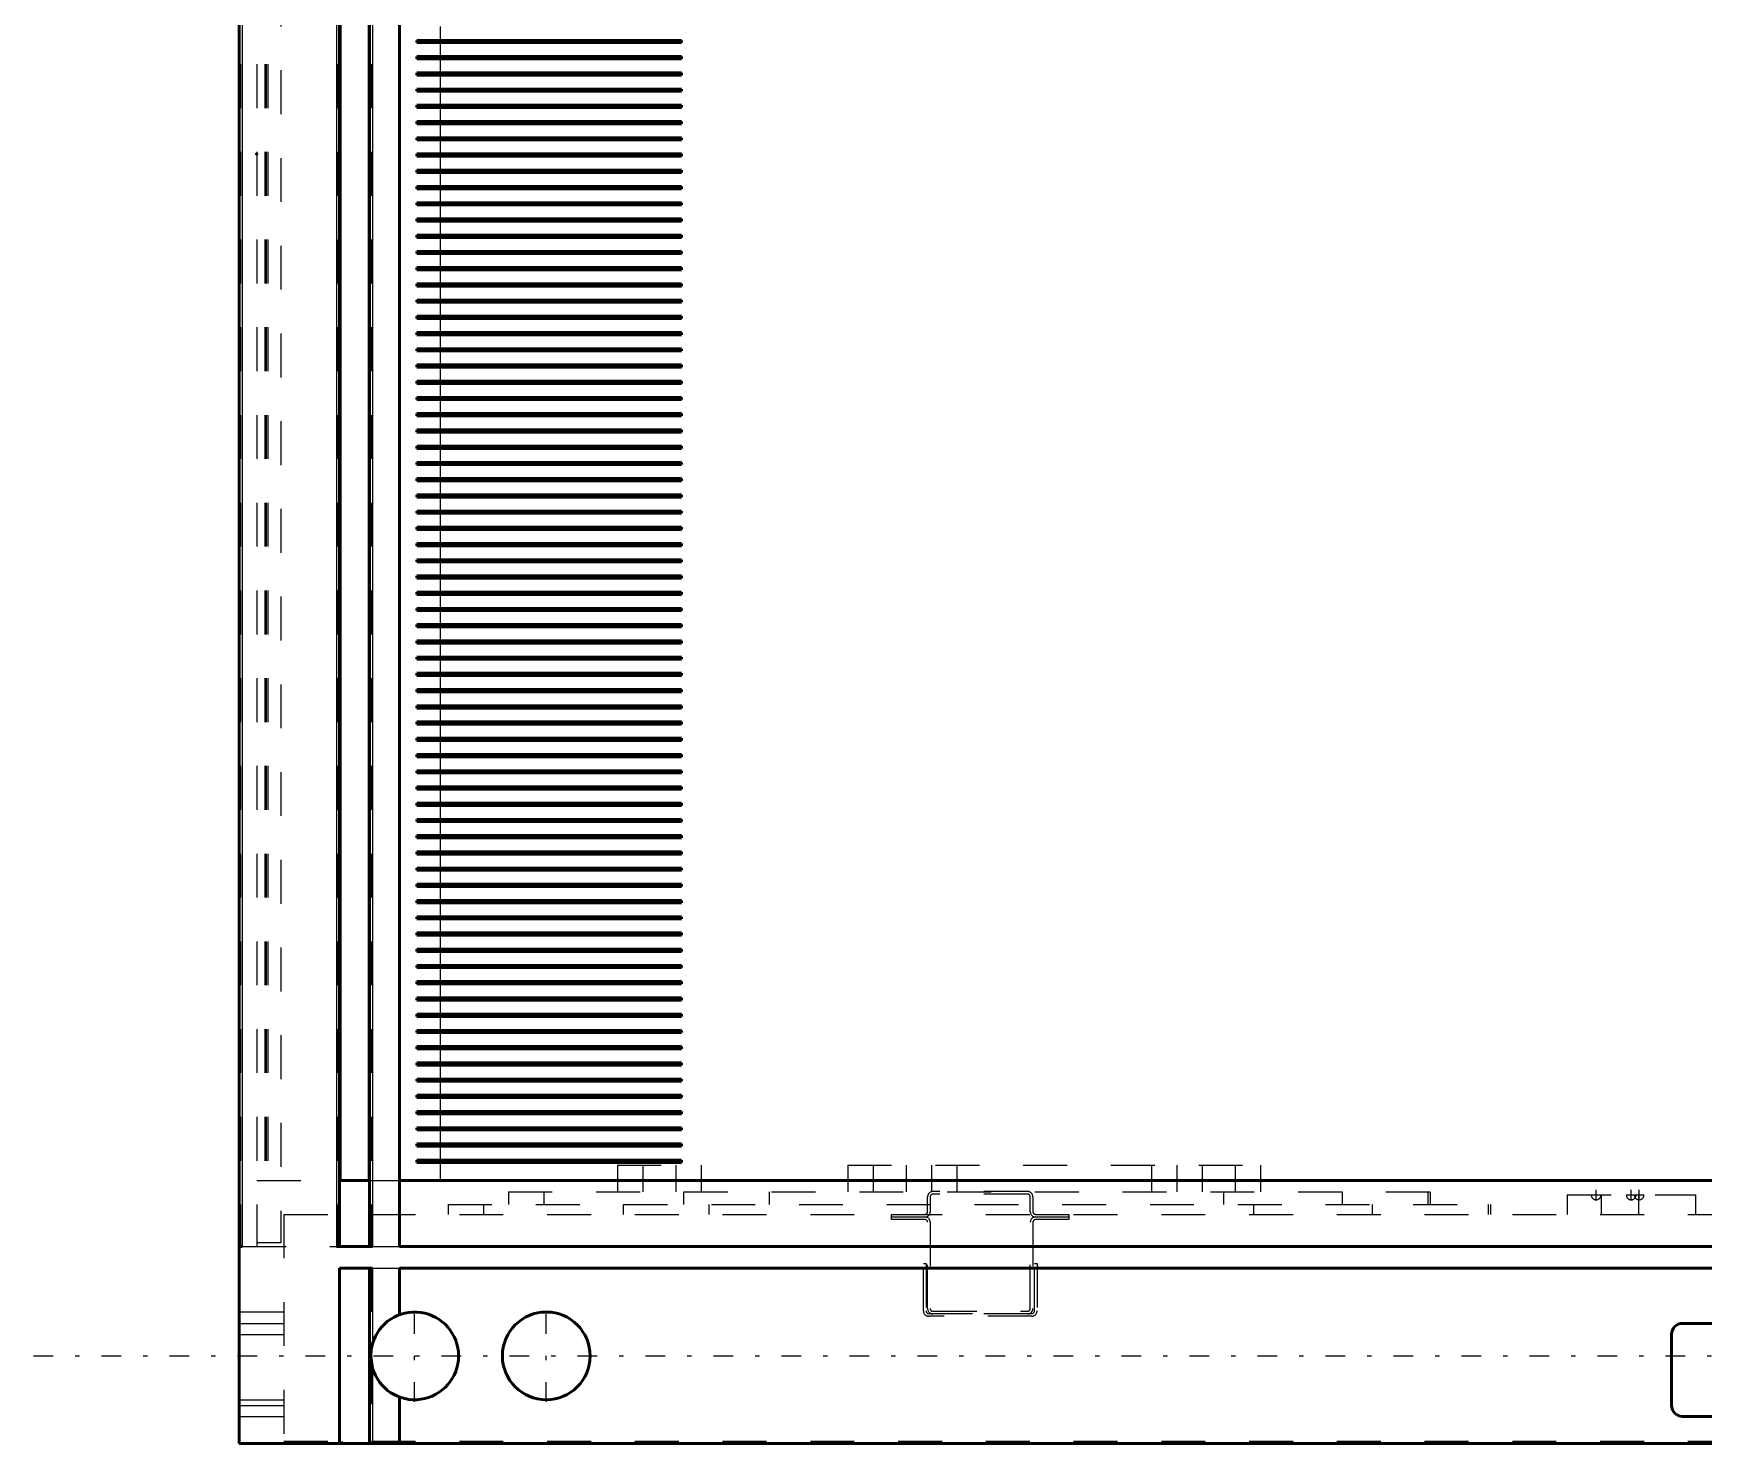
# Model space of a CAD drawing. Header units: inches. Extents: x -52 to 61, y -7 to 65.
# Drawn here: x -51.59 to -13.52, y 0 to 32.15 of the extents above; entities that cross this region are included whole.
import ezdxf

# ---------------------------------------------------------------- set-up
doc = ezdxf.new("R2010")
doc.units = ezdxf.units.IN
doc.header["$MEASUREMENT"] = 0
doc.linetypes.add('Center', pattern=[1.5, 0.45, -0.5, 0.05, -0.5])
doc.linetypes.add('Dashed', pattern=[2, 1, -1])
for name, color, linetype, lineweight in [('2d ConnectionPoints', 7, 'Continuous', 50), ('AM_0', 7, 'Continuous', 50), ('AM_4', 3, 'Continuous', 25), ('AM_7', 7, 'Center', 25), ('AM_9', 6, 'Dashed', 25)]:
    doc.layers.add(name, color=color, linetype=linetype, lineweight=lineweight)

msp = doc.modelspace()

# ---------------------------------------------------------------- linework, layer by layer
at = {"layer": '2d ConnectionPoints'}
msp.add_point((-46.497, 29.4), dxfattribs=at)
at = {"layer": 'AM_0'}
for p, q in [((-46.898, 57.45), (-46.898, 0)), ((-44.613, 57.45), (-44.613, 4.492)), ((-43.927, 57.45), (-43.927, 4.492)), ((-43.246, 57.45), (-43.246, 4.492)), ((-36.815, 31.992), (-42.849, 31.992)), ((-42.849, 31.992), (-42.849, 31.941)), ((-36.815, 31.941), (-36.815, 31.992)), ((-42.849, 31.941), (-36.815, 31.941)), ((-36.815, 31.622), (-42.849, 31.622)), ((-42.849, 31.622), (-42.849, 31.571)), ((-36.815, 31.571), (-36.815, 31.622)), ((-42.849, 31.571), (-36.815, 31.571)), ((-36.815, 31.252), (-42.849, 31.252)), ((-42.849, 31.252), (-42.849, 31.201)), ((-36.815, 31.201), (-36.815, 31.252)), ((-42.849, 31.201), (-36.815, 31.201)), ((-36.815, 30.882), (-42.849, 30.882)), ((-42.849, 30.882), (-42.849, 30.831)), ((-36.815, 30.831), (-36.815, 30.882)), ((-42.849, 30.831), (-36.815, 30.831)), ((-36.815, 30.512), (-42.849, 30.512)), ((-42.849, 30.512), (-42.849, 30.461)), ((-42.849, 30.461), (-36.815, 30.461)), ((-36.815, 30.461), (-36.815, 30.512)), ((-36.815, 30.142), (-42.849, 30.142)), ((-42.849, 30.142), (-42.849, 30.091)), ((-42.849, 30.091), (-36.815, 30.091)), ((-36.815, 30.091), (-36.815, 30.142)), ((-36.815, 29.772), (-42.849, 29.772)), ((-42.849, 29.772), (-42.849, 29.721)), ((-42.849, 29.721), (-36.815, 29.721)), ((-36.815, 29.721), (-36.815, 29.772)), ((-36.815, 29.402), (-42.849, 29.402)), ((-42.849, 29.402), (-42.849, 29.351)), ((-42.849, 29.351), (-36.815, 29.351)), ((-36.815, 29.351), (-36.815, 29.402)), ((-36.815, 29.032), (-42.849, 29.032)), ((-42.849, 29.032), (-42.849, 28.981)), ((-42.849, 28.981), (-36.815, 28.981)), ((-36.815, 28.981), (-36.815, 29.032)), ((-36.815, 28.662), (-42.849, 28.662)), ((-42.849, 28.662), (-42.849, 28.611)), ((-42.849, 28.611), (-36.815, 28.611)), ((-36.815, 28.611), (-36.815, 28.662)), ((-36.815, 28.292), (-42.849, 28.292)), ((-42.849, 28.292), (-42.849, 28.241)), ((-42.849, 28.241), (-36.815, 28.241)), ((-36.815, 28.241), (-36.815, 28.292)), ((-36.815, 27.922), (-42.849, 27.922)), ((-42.849, 27.922), (-42.849, 27.871)), ((-42.849, 27.871), (-36.815, 27.871)), ((-36.815, 27.871), (-36.815, 27.922)), ((-36.815, 27.552), (-42.849, 27.552)), ((-42.849, 27.552), (-42.849, 27.501)), ((-42.849, 27.501), (-36.815, 27.501)), ((-36.815, 27.501), (-36.815, 27.552)), ((-36.815, 27.182), (-42.849, 27.182)), ((-42.849, 27.182), (-42.849, 27.131)), ((-42.849, 27.131), (-36.815, 27.131)), ((-36.815, 27.131), (-36.815, 27.182)), ((-36.815, 26.812), (-42.849, 26.812)), ((-42.849, 26.812), (-42.849, 26.761)), ((-42.849, 26.761), (-36.815, 26.761)), ((-36.815, 26.761), (-36.815, 26.812)), ((-36.815, 26.442), (-42.849, 26.442)), ((-42.849, 26.442), (-42.849, 26.391)), ((-42.849, 26.391), (-36.815, 26.391)), ((-36.815, 26.391), (-36.815, 26.442)), ((-36.815, 26.072), (-42.849, 26.072)), ((-42.849, 26.072), (-42.849, 26.021)), ((-42.849, 26.021), (-36.815, 26.021)), ((-36.815, 26.021), (-36.815, 26.072)), ((-36.815, 25.702), (-42.849, 25.702)), ((-42.849, 25.702), (-42.849, 25.651)), ((-42.849, 25.651), (-36.815, 25.651)), ((-36.815, 25.651), (-36.815, 25.702)), ((-36.815, 25.332), (-42.849, 25.332)), ((-42.849, 25.332), (-42.849, 25.281)), ((-42.849, 25.281), (-36.815, 25.281)), ((-36.815, 25.281), (-36.815, 25.332)), ((-36.815, 24.962), (-42.849, 24.962)), ((-42.849, 24.962), (-42.849, 24.911)), ((-42.849, 24.911), (-36.815, 24.911)), ((-36.815, 24.911), (-36.815, 24.962)), ((-36.815, 24.592), (-42.849, 24.592)), ((-42.849, 24.592), (-42.849, 24.541)), ((-42.849, 24.541), (-36.815, 24.541)), ((-36.815, 24.541), (-36.815, 24.592)), ((-36.815, 24.222), (-42.849, 24.222)), ((-42.849, 24.222), (-42.849, 24.171)), ((-42.849, 24.171), (-36.815, 24.171)), ((-36.815, 24.171), (-36.815, 24.222)), ((-36.815, 23.852), (-42.849, 23.852)), ((-42.849, 23.852), (-42.849, 23.801)), ((-42.849, 23.801), (-36.815, 23.801)), ((-36.815, 23.801), (-36.815, 23.852)), ((-36.815, 23.482), (-42.849, 23.482)), ((-42.849, 23.482), (-42.849, 23.431)), ((-42.849, 23.431), (-36.815, 23.431)), ((-36.815, 23.431), (-36.815, 23.482)), ((-36.815, 23.112), (-42.849, 23.112)), ((-42.849, 23.112), (-42.849, 23.061)), ((-42.849, 23.061), (-36.815, 23.061)), ((-36.815, 23.061), (-36.815, 23.112)), ((-36.815, 22.742), (-42.849, 22.742)), ((-42.849, 22.742), (-42.849, 22.691)), ((-42.849, 22.691), (-36.815, 22.691)), ((-36.815, 22.691), (-36.815, 22.742)), ((-36.815, 22.372), (-42.849, 22.372)), ((-42.849, 22.372), (-42.849, 22.321)), ((-42.849, 22.321), (-36.815, 22.321)), ((-36.815, 22.321), (-36.815, 22.372)), ((-36.815, 22.002), (-42.849, 22.002)), ((-42.849, 22.002), (-42.849, 21.951)), ((-42.849, 21.951), (-36.815, 21.951)), ((-36.815, 21.951), (-36.815, 22.002)), ((-36.815, 21.632), (-42.849, 21.632)), ((-42.849, 21.632), (-42.849, 21.581)), ((-42.849, 21.581), (-36.815, 21.581)), ((-36.815, 21.581), (-36.815, 21.632)), ((-36.815, 21.262), (-42.849, 21.262)), ((-42.849, 21.262), (-42.849, 21.211)), ((-42.849, 21.211), (-36.815, 21.211)), ((-36.815, 21.211), (-36.815, 21.262)), ((-36.815, 20.892), (-42.849, 20.892)), ((-42.849, 20.892), (-42.849, 20.841)), ((-42.849, 20.841), (-36.815, 20.841)), ((-36.815, 20.841), (-36.815, 20.892)), ((-36.815, 20.522), (-42.849, 20.522)), ((-42.849, 20.522), (-42.849, 20.471)), ((-42.849, 20.471), (-36.815, 20.471)), ((-36.815, 20.471), (-36.815, 20.522)), ((-36.815, 20.152), (-42.849, 20.152)), ((-42.849, 20.152), (-42.849, 20.101)), ((-42.849, 20.101), (-36.815, 20.101)), ((-36.815, 20.101), (-36.815, 20.152)), ((-36.815, 19.782), (-42.849, 19.782)), ((-42.849, 19.782), (-42.849, 19.731)), ((-42.849, 19.731), (-36.815, 19.731)), ((-36.815, 19.731), (-36.815, 19.782)), ((-36.815, 19.412), (-42.849, 19.412)), ((-42.849, 19.412), (-42.849, 19.361)), ((-42.849, 19.361), (-36.815, 19.361)), ((-36.815, 19.042), (-42.849, 19.042)), ((-42.849, 19.042), (-42.849, 18.991)), ((-36.815, 19.361), (-36.815, 19.412)), ((-36.815, 18.991), (-36.815, 19.042)), ((-42.849, 18.991), (-36.815, 18.991)), ((-36.815, 18.672), (-42.849, 18.672)), ((-42.849, 18.672), (-42.849, 18.621)), ((-36.815, 18.621), (-36.815, 18.672)), ((-42.849, 18.621), (-36.815, 18.621)), ((-36.815, 18.302), (-42.849, 18.302)), ((-42.849, 18.302), (-42.849, 18.251)), ((-36.815, 18.251), (-36.815, 18.302)), ((-42.849, 18.251), (-36.815, 18.251)), ((-36.815, 17.932), (-42.849, 17.932)), ((-42.849, 17.932), (-42.849, 17.881)), ((-36.815, 17.881), (-36.815, 17.932)), ((-42.849, 17.881), (-36.815, 17.881)), ((-36.815, 17.562), (-42.849, 17.562)), ((-42.849, 17.562), (-42.849, 17.511)), ((-36.815, 17.511), (-36.815, 17.562)), ((-42.849, 17.511), (-36.815, 17.511)), ((-36.815, 17.192), (-42.849, 17.192)), ((-42.849, 17.192), (-42.849, 17.141)), ((-42.849, 17.141), (-36.815, 17.141)), ((-36.815, 17.141), (-36.815, 17.192)), ((-36.815, 16.822), (-42.849, 16.822)), ((-42.849, 16.822), (-42.849, 16.771)), ((-42.849, 16.771), (-36.815, 16.771)), ((-36.815, 16.771), (-36.815, 16.822)), ((-36.815, 16.452), (-42.849, 16.452)), ((-42.849, 16.452), (-42.849, 16.401)), ((-42.849, 16.401), (-36.815, 16.401)), ((-36.815, 16.401), (-36.815, 16.452)), ((-36.815, 16.082), (-42.849, 16.082)), ((-42.849, 16.082), (-42.849, 16.031)), ((-42.849, 16.031), (-36.815, 16.031)), ((-36.815, 16.031), (-36.815, 16.082)), ((-36.815, 15.712), (-42.849, 15.712)), ((-42.849, 15.712), (-42.849, 15.661)), ((-42.849, 15.661), (-36.815, 15.661)), ((-36.815, 15.661), (-36.815, 15.712)), ((-36.815, 15.342), (-42.849, 15.342)), ((-42.849, 15.342), (-42.849, 15.291)), ((-42.849, 15.291), (-36.815, 15.291)), ((-36.815, 15.291), (-36.815, 15.342)), ((-36.815, 14.972), (-42.849, 14.972)), ((-42.849, 14.972), (-42.849, 14.921)), ((-42.849, 14.921), (-36.815, 14.921)), ((-36.815, 14.921), (-36.815, 14.972)), ((-36.815, 14.602), (-42.849, 14.602)), ((-42.849, 14.602), (-42.849, 14.551)), ((-42.849, 14.551), (-36.815, 14.551)), ((-36.815, 14.551), (-36.815, 14.602)), ((-36.815, 14.232), (-42.849, 14.232)), ((-42.849, 14.232), (-42.849, 14.181)), ((-42.849, 14.181), (-36.815, 14.181)), ((-36.815, 14.181), (-36.815, 14.232)), ((-36.815, 13.862), (-42.849, 13.862)), ((-42.849, 13.862), (-42.849, 13.811)), ((-42.849, 13.811), (-36.815, 13.811)), ((-36.815, 13.811), (-36.815, 13.862)), ((-36.815, 13.492), (-42.849, 13.492)), ((-42.849, 13.492), (-42.849, 13.441)), ((-42.849, 13.441), (-36.815, 13.441)), ((-36.815, 13.441), (-36.815, 13.492)), ((-36.815, 13.122), (-42.849, 13.122)), ((-42.849, 13.122), (-42.849, 13.071)), ((-42.849, 13.071), (-36.815, 13.071)), ((-36.815, 13.071), (-36.815, 13.122)), ((-36.815, 12.752), (-42.849, 12.752)), ((-42.849, 12.752), (-42.849, 12.701)), ((-42.849, 12.701), (-36.815, 12.701)), ((-36.815, 12.701), (-36.815, 12.752)), ((-36.815, 12.382), (-42.849, 12.382)), ((-42.849, 12.382), (-42.849, 12.331)), ((-42.849, 12.331), (-36.815, 12.331)), ((-36.815, 12.331), (-36.815, 12.382)), ((-36.815, 12.012), (-42.849, 12.012)), ((-42.849, 12.012), (-42.849, 11.961)), ((-42.849, 11.961), (-36.815, 11.961)), ((-36.815, 11.961), (-36.815, 12.012)), ((-36.815, 11.642), (-42.849, 11.642)), ((-42.849, 11.642), (-42.849, 11.591)), ((-42.849, 11.591), (-36.815, 11.591)), ((-36.815, 11.591), (-36.815, 11.642)), ((-36.815, 11.272), (-42.849, 11.272)), ((-42.849, 11.272), (-42.849, 11.221)), ((-42.849, 11.221), (-36.815, 11.221)), ((-36.815, 11.221), (-36.815, 11.272)), ((-36.815, 10.902), (-42.849, 10.902)), ((-42.849, 10.902), (-42.849, 10.851)), ((-42.849, 10.851), (-36.815, 10.851)), ((-36.815, 10.851), (-36.815, 10.902)), ((-36.815, 10.532), (-42.849, 10.532)), ((-42.849, 10.532), (-42.849, 10.481)), ((-42.849, 10.481), (-36.815, 10.481)), ((-36.815, 10.481), (-36.815, 10.532)), ((-36.815, 10.162), (-42.849, 10.162)), ((-42.849, 10.162), (-42.849, 10.111)), ((-42.849, 10.111), (-36.815, 10.111)), ((-36.815, 10.111), (-36.815, 10.162)), ((-36.815, 9.792), (-42.849, 9.792)), ((-42.849, 9.792), (-42.849, 9.741)), ((-42.849, 9.741), (-36.815, 9.741)), ((-36.815, 9.741), (-36.815, 9.792)), ((-36.815, 9.422), (-42.849, 9.422)), ((-42.849, 9.422), (-42.849, 9.371)), ((-42.849, 9.371), (-36.815, 9.371)), ((-36.815, 9.371), (-36.815, 9.422)), ((-36.815, 9.052), (-42.849, 9.052)), ((-42.849, 9.052), (-42.849, 9.001)), ((-42.849, 9.001), (-36.815, 9.001)), ((-36.815, 9.001), (-36.815, 9.052)), ((-36.815, 8.682), (-42.849, 8.682)), ((-42.849, 8.682), (-42.849, 8.631)), ((-42.849, 8.631), (-36.815, 8.631)), ((-36.815, 8.631), (-36.815, 8.682)), ((-36.815, 8.312), (-42.849, 8.312)), ((-42.849, 8.312), (-42.849, 8.261)), ((-42.849, 8.261), (-36.815, 8.261)), ((-36.815, 8.261), (-36.815, 8.312)), ((-36.815, 7.942), (-42.849, 7.942)), ((-42.849, 7.942), (-42.849, 7.891)), ((-42.849, 7.891), (-36.815, 7.891)), ((-36.815, 7.891), (-36.815, 7.942)), ((-36.815, 7.572), (-42.849, 7.572)), ((-42.849, 7.572), (-42.849, 7.521)), ((-42.849, 7.521), (-36.815, 7.521)), ((-36.815, 7.521), (-36.815, 7.572)), ((-36.815, 7.202), (-42.849, 7.202)), ((-42.849, 7.202), (-42.849, 7.151)), ((-42.849, 7.151), (-36.815, 7.151)), ((-36.815, 7.151), (-36.815, 7.202)), ((-36.815, 6.832), (-42.849, 6.832)), ((-42.849, 6.832), (-42.849, 6.781)), ((-42.849, 6.781), (-36.815, 6.781)), ((-36.815, 6.781), (-36.815, 6.832)), ((-36.815, 6.462), (-42.849, 6.462)), ((-42.849, 6.462), (-42.849, 6.411)), ((-42.849, 6.411), (-36.815, 6.411)), ((-36.815, 6.411), (-36.815, 6.462)), ((-44.613, 6), (-43.927, 6)), ((-43.246, 6), (-11.74, 6)), ((-46.898, 4.492), (-46.83, 4.492)), ((-44.681, 4.492), (-43.859, 4.492)), ((-43.246, 4.492), (46.898, 4.492)), ((-44.608, 0), (-44.608, 4.003)), ((-44.608, 4.003), (-43.859, 4.003)), ((-43.92699, 4.003), (-43.92699, 0)), ((-43.246, 4.003), (-43.246, 2.93749)), ((-43.246, 4.003), (44.608, 4.003)), ((-13.152, 2.74), (-14, 2.74)), ((-14.25, 2.49), (-14.25, 0.87)), ((-43.246, 1.06251), (-43.246, 0)), ((-14, 0.62), (-6.5, 0.62)), ((-46.898, 0), (46.898, 0))]:
    msp.add_line(p, q, dxfattribs=at)
msp.add_lwpolyline([(-43.859, 2.27655), (-43.88768, 2.14328), (-43.89788, 1.98476), (-43.859, 1.72345)], dxfattribs=at)
msp.add_circle((-39.898, 2), 1, dxfattribs=at)
for centre, radius, start, end in [((-42.898, 2), 1, 196.054308, 163.945692), ((-14, 2.49), 0.25, 90, 180), ((-14, 0.87), 0.25, 180, 270)]:
    msp.add_arc(centre, radius, start, end, dxfattribs=at)
at = {"layer": 'AM_4'}
for p, q in [((-46.83, 57.45), (-46.83, 4.492)), ((-44.681, 57.45), (-44.681, 4.492)), ((-44.579, 57.45), (-44.579, 6)), ((-43.961, 57.45), (-43.961, 6)), ((-43.859, 57.45), (-43.859, 4.492)), ((-42.31909, 32.311), (-42.31909, 31.992)), ((-42.31909, 31.941), (-42.31909, 31.622)), ((-42.31909, 31.571), (-42.31909, 31.252)), ((-42.31909, 31.201), (-42.31909, 30.882)), ((-42.31909, 30.831), (-42.31909, 30.512)), ((-42.31909, 30.461), (-42.31909, 30.142)), ((-42.31909, 30.091), (-42.31909, 29.772)), ((-42.31909, 29.721), (-42.31909, 29.402)), ((-42.31909, 29.351), (-42.31909, 29.032)), ((-42.31909, 28.981), (-42.31909, 28.662)), ((-42.31909, 28.611), (-42.31909, 28.292)), ((-42.31909, 28.241), (-42.31909, 27.922)), ((-42.31909, 27.871), (-42.31909, 27.552)), ((-42.31909, 27.501), (-42.31909, 27.182)), ((-42.31909, 27.131), (-42.31909, 26.812)), ((-42.31909, 26.761), (-42.31909, 26.442)), ((-42.31909, 26.391), (-42.31909, 26.072)), ((-42.31909, 26.021), (-42.31909, 25.702)), ((-42.31909, 25.651), (-42.31909, 25.332)), ((-42.31909, 25.281), (-42.31909, 24.962)), ((-42.31909, 24.911), (-42.31909, 24.592)), ((-42.31909, 24.541), (-42.31909, 24.222)), ((-42.31909, 24.171), (-42.31909, 23.852)), ((-42.31909, 23.801), (-42.31909, 23.482)), ((-42.31909, 23.431), (-42.31909, 23.112)), ((-42.31909, 23.061), (-42.31909, 22.742)), ((-42.31909, 22.691), (-42.31909, 22.372)), ((-42.31909, 22.321), (-42.31909, 22.002)), ((-42.31909, 21.951), (-42.31909, 21.632)), ((-42.31909, 21.581), (-42.31909, 21.262)), ((-42.31909, 21.211), (-42.31909, 20.892)), ((-42.31909, 20.841), (-42.31909, 20.522)), ((-42.31909, 20.471), (-42.31909, 20.152)), ((-42.31909, 20.101), (-42.31909, 19.782)), ((-42.31909, 19.731), (-42.31909, 19.412)), ((-42.31909, 19.361), (-42.31909, 19.042)), ((-42.31909, 18.991), (-42.31909, 18.672)), ((-42.31909, 18.621), (-42.31909, 18.302)), ((-42.31909, 18.251), (-42.31909, 17.932)), ((-42.31909, 17.881), (-42.31909, 17.562)), ((-42.31909, 17.511), (-42.31909, 17.192)), ((-42.31909, 17.141), (-42.31909, 16.822)), ((-42.31909, 16.771), (-42.31909, 16.452)), ((-42.31909, 16.401), (-42.31909, 16.082)), ((-42.31909, 16.031), (-42.31909, 15.712)), ((-42.31909, 15.661), (-42.31909, 15.342)), ((-42.31909, 15.291), (-42.31909, 14.972)), ((-42.31909, 14.921), (-42.31909, 14.602)), ((-42.31909, 14.551), (-42.31909, 14.232)), ((-42.31909, 14.181), (-42.31909, 13.862)), ((-42.31909, 13.811), (-42.31909, 13.492)), ((-42.31909, 13.441), (-42.31909, 13.122)), ((-42.31909, 13.071), (-42.31909, 12.752)), ((-42.31909, 12.701), (-42.31909, 12.382)), ((-42.31909, 12.331), (-42.31909, 12.012)), ((-42.31909, 11.961), (-42.31909, 11.642)), ((-42.31909, 11.591), (-42.31909, 11.272)), ((-42.31909, 11.221), (-42.31909, 10.902)), ((-42.31909, 10.851), (-42.31909, 10.532)), ((-42.31909, 10.481), (-42.31909, 10.162)), ((-42.31909, 10.111), (-42.31909, 9.792)), ((-42.31909, 9.741), (-42.31909, 9.422)), ((-42.31909, 9.371), (-42.31909, 9.052)), ((-42.31909, 9.001), (-42.31909, 8.682)), ((-42.31909, 8.631), (-42.31909, 8.312)), ((-42.31909, 8.261), (-42.31909, 7.942)), ((-42.31909, 7.891), (-42.31909, 7.572)), ((-42.31909, 7.521), (-42.31909, 7.202)), ((-42.31909, 7.151), (-42.31909, 6.832)), ((-42.31909, 6.781), (-42.31909, 6.462)), ((-42.31909, 6.411), (-42.31909, 6)), ((-43.859, 4.003), (-43.859, 2.27655)), ((-43.859, 1.72345), (-43.859, 0))]:
    msp.add_line(p, q, dxfattribs=at)
at = {"layer": 'AM_7'}
for p, q in [((-15.97, 5.5525), (-15.97, 5.7835)), ((-15.17, 5.5525), (-15.17, 5.7835)), ((-14.99, 5.5525), (-14.99, 5.7835)), ((-16.0855, 5.668), (-15.8545, 5.668)), ((-15.2855, 5.668), (-14.8745, 5.668)), ((-42.898, 0.95), (-42.898, 3.05)), ((-39.898, 0.95), (-39.898, 3.05)), ((-51.5878, 2), (51.5878, 2))]:
    msp.add_line(p, q, dxfattribs=at)
at = {"layer": 'AM_9'}
for p, q in [((-46.864, 57.45), (-46.864, 4.492)), ((-46.4945, 57.45), (-46.4945, 4.492)), ((-46.313, 57.45), (-46.313, 6)), ((-46.279, 57.45), (-46.279, 6)), ((-46.245, 57.45), (-46.245, 6)), ((-44.647, 57.45), (-44.647, 4.492)), ((-43.893, 57.45), (-43.893, 4.492)), ((-45.9455, 53.31), (-45.9455, 4.578)), ((-42.31909, 31.992), (-42.31909, 31.941)), ((-42.31909, 31.622), (-42.31909, 31.571)), ((-42.31909, 31.252), (-42.31909, 31.201)), ((-42.31909, 30.882), (-42.31909, 30.831)), ((-42.31909, 30.512), (-42.31909, 30.461)), ((-42.31909, 30.142), (-42.31909, 30.091)), ((-42.31909, 29.772), (-42.31909, 29.721)), ((-42.31909, 29.402), (-42.31909, 29.351)), ((-42.31909, 29.032), (-42.31909, 28.981)), ((-42.31909, 28.662), (-42.31909, 28.611)), ((-42.31909, 28.292), (-42.31909, 28.241)), ((-42.31909, 27.922), (-42.31909, 27.871)), ((-42.31909, 27.552), (-42.31909, 27.501)), ((-42.31909, 27.182), (-42.31909, 27.131)), ((-42.31909, 26.812), (-42.31909, 26.761)), ((-42.31909, 26.442), (-42.31909, 26.391)), ((-42.31909, 26.072), (-42.31909, 26.021)), ((-42.31909, 25.702), (-42.31909, 25.651)), ((-42.31909, 25.332), (-42.31909, 25.281)), ((-42.31909, 24.962), (-42.31909, 24.911)), ((-42.31909, 24.592), (-42.31909, 24.541)), ((-42.31909, 24.222), (-42.31909, 24.171)), ((-42.31909, 23.852), (-42.31909, 23.801)), ((-42.31909, 23.482), (-42.31909, 23.431)), ((-42.31909, 23.112), (-42.31909, 23.061)), ((-42.31909, 22.742), (-42.31909, 22.691)), ((-42.31909, 22.372), (-42.31909, 22.321)), ((-42.31909, 22.002), (-42.31909, 21.951)), ((-42.31909, 21.632), (-42.31909, 21.581)), ((-42.31909, 21.262), (-42.31909, 21.211)), ((-42.31909, 20.892), (-42.31909, 20.841)), ((-42.31909, 20.522), (-42.31909, 20.471)), ((-42.31909, 20.152), (-42.31909, 20.101)), ((-42.31909, 19.782), (-42.31909, 19.731)), ((-42.31909, 19.412), (-42.31909, 19.361)), ((-42.31909, 19.042), (-42.31909, 18.991)), ((-42.31909, 18.672), (-42.31909, 18.621)), ((-42.31909, 18.302), (-42.31909, 18.251)), ((-42.31909, 17.932), (-42.31909, 17.881)), ((-42.31909, 17.562), (-42.31909, 17.511)), ((-42.31909, 17.192), (-42.31909, 17.141)), ((-42.31909, 16.822), (-42.31909, 16.771)), ((-42.31909, 16.452), (-42.31909, 16.401)), ((-42.31909, 16.082), (-42.31909, 16.031)), ((-42.31909, 15.712), (-42.31909, 15.661)), ((-42.31909, 15.342), (-42.31909, 15.291)), ((-42.31909, 14.972), (-42.31909, 14.921)), ((-42.31909, 14.602), (-42.31909, 14.551)), ((-42.31909, 14.232), (-42.31909, 14.181)), ((-42.31909, 13.862), (-42.31909, 13.811)), ((-42.31909, 13.492), (-42.31909, 13.441)), ((-42.31909, 13.122), (-42.31909, 13.071)), ((-42.31909, 12.752), (-42.31909, 12.701)), ((-42.31909, 12.382), (-42.31909, 12.331)), ((-42.31909, 12.012), (-42.31909, 11.961)), ((-42.31909, 11.642), (-42.31909, 11.591)), ((-42.31909, 11.272), (-42.31909, 11.221)), ((-42.31909, 10.902), (-42.31909, 10.851)), ((-42.31909, 10.532), (-42.31909, 10.481)), ((-42.31909, 10.162), (-42.31909, 10.111)), ((-42.31909, 9.792), (-42.31909, 9.741)), ((-42.31909, 9.422), (-42.31909, 9.371)), ((-42.31909, 9.052), (-42.31909, 9.001)), ((-42.31909, 8.682), (-42.31909, 8.631)), ((-42.31909, 8.312), (-42.31909, 8.261)), ((-42.31909, 7.942), (-42.31909, 7.891)), ((-42.31909, 7.572), (-42.31909, 7.521)), ((-42.31909, 7.202), (-42.31909, 7.151)), ((-42.31909, 6.832), (-42.31909, 6.781)), ((-42.31909, 6.462), (-42.31909, 6.411)), ((-38.277, 6.348), (-36.371, 6.348)), ((-38.277, 6.348), (-38.277, 5.738)), ((-37.699, 6.348), (-37.699, 5.738)), ((-36.949, 6.348), (-36.949, 5.738)), ((-36.371, 6.348), (-36.371, 5.738)), ((-33.027, 6.348), (-33.027, 5.738)), ((-33.027, 6.348), (-23.621, 6.348)), ((-32.449, 6.348), (-32.449, 5.738)), ((-31.699, 6.348), (-31.699, 5.738)), ((-31.121, 6.348), (-31.121, 5.74208)), ((-30.543, 6.348), (-30.543, 5.747)), ((-26.105, 6.348), (-26.105, 5.738)), ((-25.527, 6.348), (-25.527, 5.738)), ((-24.949, 6.348), (-24.949, 5.738)), ((-24.199, 6.348), (-24.199, 5.738)), ((-23.621, 6.348), (-23.621, 5.738)), ((-46.4945, 6), (-44.613, 6)), ((-43.927, 6), (-43.246, 6)), ((-40.761, 5.738), (-40.761, 5.453)), ((-40.761, 5.738), (-19.753, 5.738)), ((-39.95437, 5.738), (-39.95437, 5.453)), ((-36.76863, 5.738), (-36.76863, 5.453)), ((-34.82126, 5.738), (-34.82126, 5.453)), ((-28.927, 5.747), (-31.087, 5.747)), ((-24.4589, 5.738), (-24.4589, 5.453)), ((-21.7555, 5.738), (-21.7555, 5.453)), ((-19.8036, 5.738), (-19.8036, 5.453)), ((-19.753, 5.738), (-19.753, 5.453)), ((-42.136, 5.453), (-42.136, 5.226)), ((-42.136, 5.453), (-18.378, 5.453)), ((-41.32937, 5.453), (-41.32937, 5.226)), ((-38.14363, 5.453), (-38.14363, 5.226)), ((-36.19626, 5.453), (-36.19626, 5.226)), ((-31.207, 5.287), (-31.207, 5.627)), ((-31.147, 5.627), (-31.147, 5.287)), ((-28.927, 5.687), (-31.087, 5.687)), ((-28.867, 5.287), (-28.867, 5.627)), ((-28.807, 5.627), (-28.807, 5.287)), ((-23.7758, 5.453), (-23.7758, 5.226)), ((-21.0724, 5.453), (-21.0724, 5.226)), ((-18.4286, 5.453), (-18.4286, 5.226)), ((-18.378, 5.453), (-18.378, 5.226)), ((-16.626, 5.668), (-13.704, 5.668)), ((-16.626, 5.668), (-16.626, 5.226)), ((-15.854, 5.668), (-15.854, 5.226)), ((-15, 5.668), (-15, 5.226)), ((-13.704, 5.668), (-13.704, 5.226)), ((-45.878, 5.226), (46.448, 5.226)), ((-45.878, 5.226), (-45.878, 0.058)), ((-32.027, 5.107), (-32.027, 5.227)), ((-32.027, 5.227), (-31.267, 5.227)), ((-32.027, 5.167), (-31.267, 5.167)), ((-31.267, 5.107), (-32.027, 5.107)), ((-31.207, 3.077), (-31.207, 5.047)), ((-31.147, 5.047), (-31.147, 3.077)), ((-28.867, 3.077), (-28.867, 5.047)), ((-28.807, 5.047), (-28.807, 3.077)), ((-28.747, 5.227), (-27.987, 5.227)), ((-28.747, 5.167), (-27.987, 5.167)), ((-27.987, 5.107), (-28.747, 5.107)), ((-27.987, 5.227), (-27.987, 5.107)), ((-45.9455, 4.578), (-46.4945, 4.578)), ((-46.83, 4.492), (-44.681, 4.492)), ((-43.859, 4.492), (-43.246, 4.492)), ((-43.89299, 4.003), (-43.89299, 2.10002)), ((-43.859, 4.003), (-43.246, 4.003)), ((-31.302, 4.104), (-31.242, 4.104)), ((-31.302, 3.024), (-31.302, 4.104)), ((-31.242, 4.104), (-31.242, 3.024)), ((-28.772, 4.104), (-28.712, 4.104)), ((-28.772, 3.024), (-28.772, 4.104)), ((-28.712, 4.104), (-28.712, 3.024)), ((-45.878, 3), (-46.898, 3)), ((-46.898, 2.74), (-45.878, 2.74)), ((-31.182, 2.964), (-28.832, 2.964)), ((-28.832, 2.904), (-31.182, 2.904)), ((-31.087, 3.017), (-28.927, 3.017)), ((-28.927, 2.957), (-31.087, 2.957)), ((-46.898, 2.49), (-45.878, 2.49)), ((-43.89299, 1.89998), (-43.89299, 0)), ((-46.898, 1), (-45.878, 1)), ((-46.898, 0.87), (-45.878, 0.87)), ((-46.898, 0.62), (-45.878, 0.62)), ((-45.878, 0.058), (46.448, 0.058)), ((-44.55, 0.058), (-44.55, 0))]:
    msp.add_line(p, q, dxfattribs=at)
for centre, radius, start, end in [((-31.087, 5.627), 0.12, 90, 180), ((-28.927, 5.627), 0.12, 0, 90), ((-31.087, 5.627), 0.06, 90, 180), ((-28.927, 5.627), 0.06, 360, 90), ((-15.97, 5.668), 0.11, 180, 360), ((-15.17, 5.668), 0.11, 180, 360), ((-14.99, 5.668), 0.11, 180, 0), ((-31.267, 5.287), 0.06, 270, 360), ((-31.267, 5.287), 0.12, 270, 0), ((-31.267, 5.047), 0.12, 0, 90), ((-31.267, 5.047), 0.06, 360, 90), ((-28.747, 5.287), 0.12, 180, 270), ((-28.747, 5.047), 0.12, 90, 180), ((-28.747, 5.287), 0.06, 180, 270), ((-28.747, 5.047), 0.06, 90, 180), ((-31.087, 3.077), 0.12, 180, 270), ((-31.087, 3.077), 0.06, 180, 270), ((-28.927, 3.077), 0.12, 270, 360), ((-28.927, 3.077), 0.06, 270, 360), ((-31.182, 3.024), 0.12, 180, 270), ((-31.182, 3.024), 0.06, 180, 270), ((-28.832, 3.024), 0.12, 270, 0), ((-28.832, 3.024), 0.06, 270, 0), ((-42.898, 2), 1, 163.945692, 183.769483), ((-42.898, 2), 1, 185.7404, 196.054308)]:
    msp.add_arc(centre, radius, start, end, dxfattribs=at)

doc.saveas('drawing.dxf')
